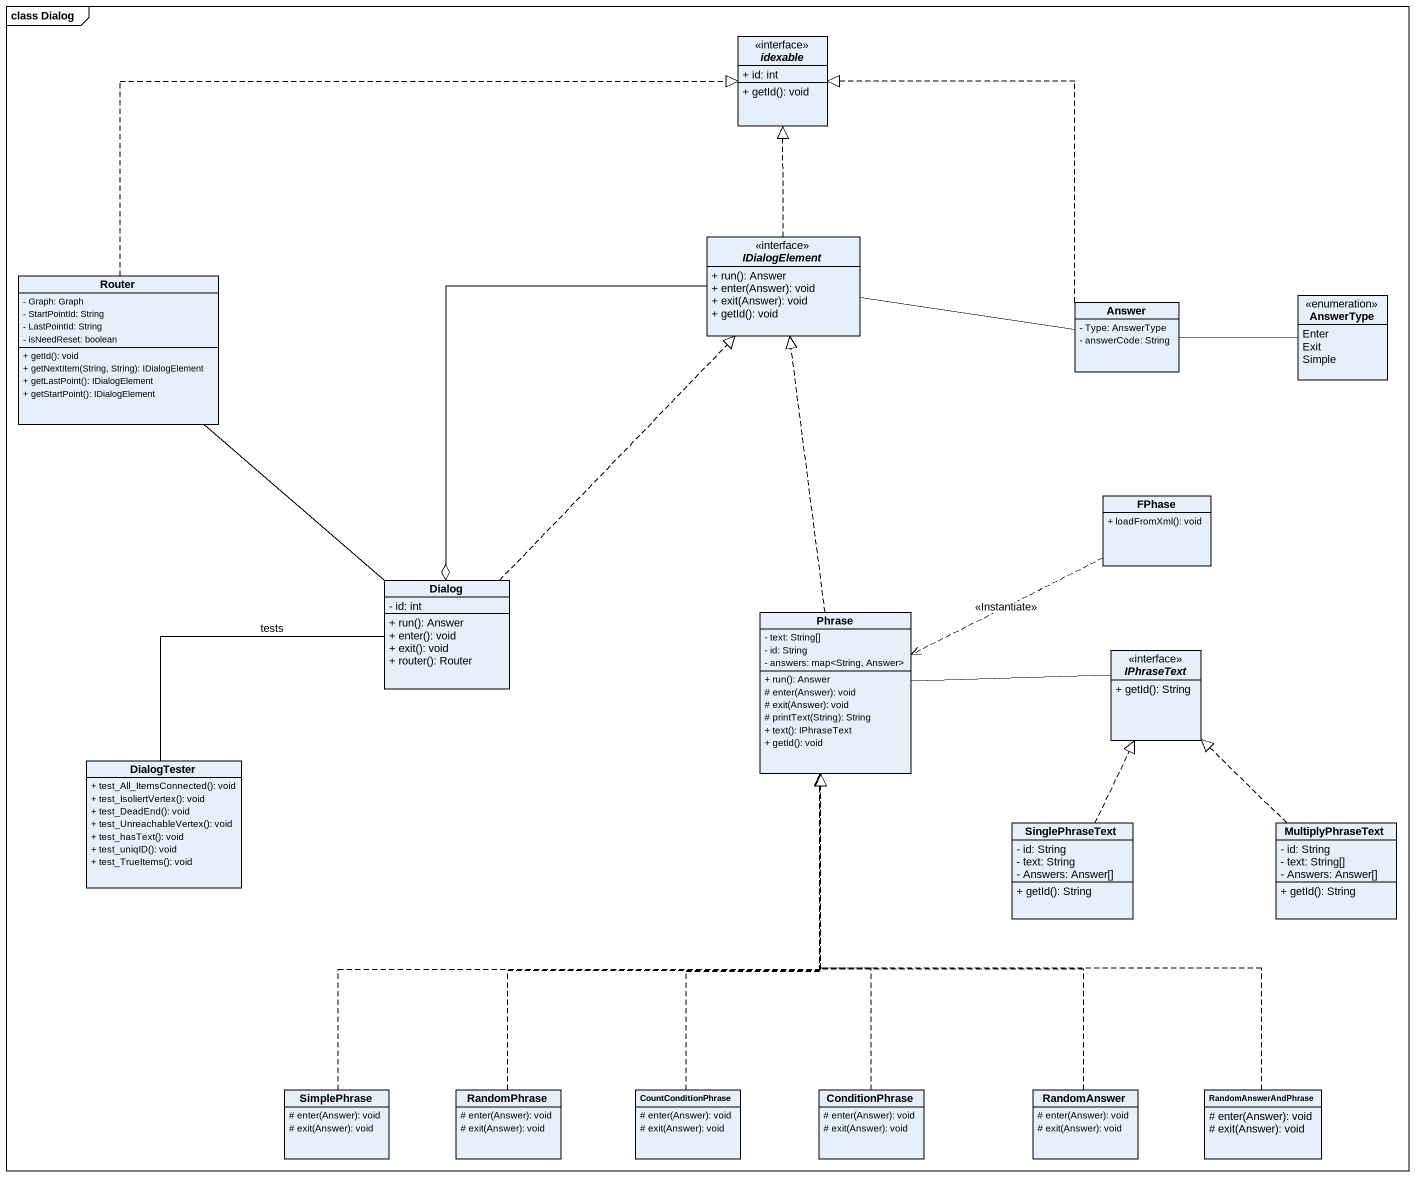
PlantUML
@startuml
mainframe class Dialog
hide circle
hide empty members
skinparam classAttributeIconSize 0
interface idexable {
  + id: int
  + getId(): void
}
interface IDialogElement {
  + run(): Answer
  + enter(Answer): void
  + exit(Answer): void
  + getId(): void
}
class Router {
  - Graph: Graph
  - StartPointId: String
  - LastPointId: String
  - isNeedReset: boolean
  + getId(): void
  + getNextItem(String, String): IDialogElement
  + getLastPoint(): IDialogElement
  + getStartPoint(): IDialogElement
}
class Answer {
  - Type: AnswerType
  - answerCode: String
}
enum AnswerType {
  Enter
  Exit
  Simple
}
class FPhase {
  + loadFromXml(): void
}
class Dialog {
  - id: int
  + run(): Answer
  + enter(): void
  + exit(): void
  + router(): Router
}
class Phrase {
  - text: String[]
  - id: String
  - answers: map<String, Answer>
  + run(): Answer
  # enter(Answer): void
  # exit(Answer): void
  # printText(String): String
  + text(): IPhraseText
  + getId(): void
}
interface IPhraseText {
  + getId(): String
}
class DialogTester {
  + test_All_ItemsConnected(): void
  + test_IsoliertVertex(): void
  + test_DeadEnd(): void
  + test_UnreachableVertex(): void
  + test_hasText(): void
  + test_uniqID(): void
  + test_TrueItems(): void
}
class SinglePhraseText {
  - id: String
  - text: String
  - Answers: Answer[]
  + getId(): String
}
class MultiplyPhraseText {
  - id: String
  - text: String[]
  - Answers: Answer[]
  + getId(): String
}
class SimplePhrase {
  # enter(Answer): void
  # exit(Answer): void
}
class RandomPhrase {
  # enter(Answer): void
  # exit(Answer): void
}
class CountConditionPhrase {
  # enter(Answer): void
  # exit(Answer): void
}
class ConditionPhrase {
  # enter(Answer): void
  # exit(Answer): void
}
class RandomAnswer {
  # enter(Answer): void
  # exit(Answer): void
}
class RandomAnswerAndPhrase {
  # enter(Answer): void
  # exit(Answer): void
}
IDialogElement .up.|> idexable
IDialogElement --o Dialog
Router .right.|> idexable
Answer .up.|> idexable
Answer -left- IDialogElement
AnswerType -left- Answer
FPhase .left.> Phrase : <<Instantiate>>
Dialog .up.|> IDialogElement
Dialog -up- Router
Phrase .up.|> IDialogElement
IPhraseText -left- Phrase
DialogTester -up- Dialog : tests
SinglePhraseText .up.|> IPhraseText
MultiplyPhraseText .up.|> IPhraseText
SimplePhrase .up.|> Phrase
RandomPhrase .up.|> Phrase
CountConditionPhrase .up.|> Phrase
ConditionPhrase .up.|> Phrase
RandomAnswer .up.|> Phrase
RandomAnswerAndPhrase .up.|> Phrase
@enduml
